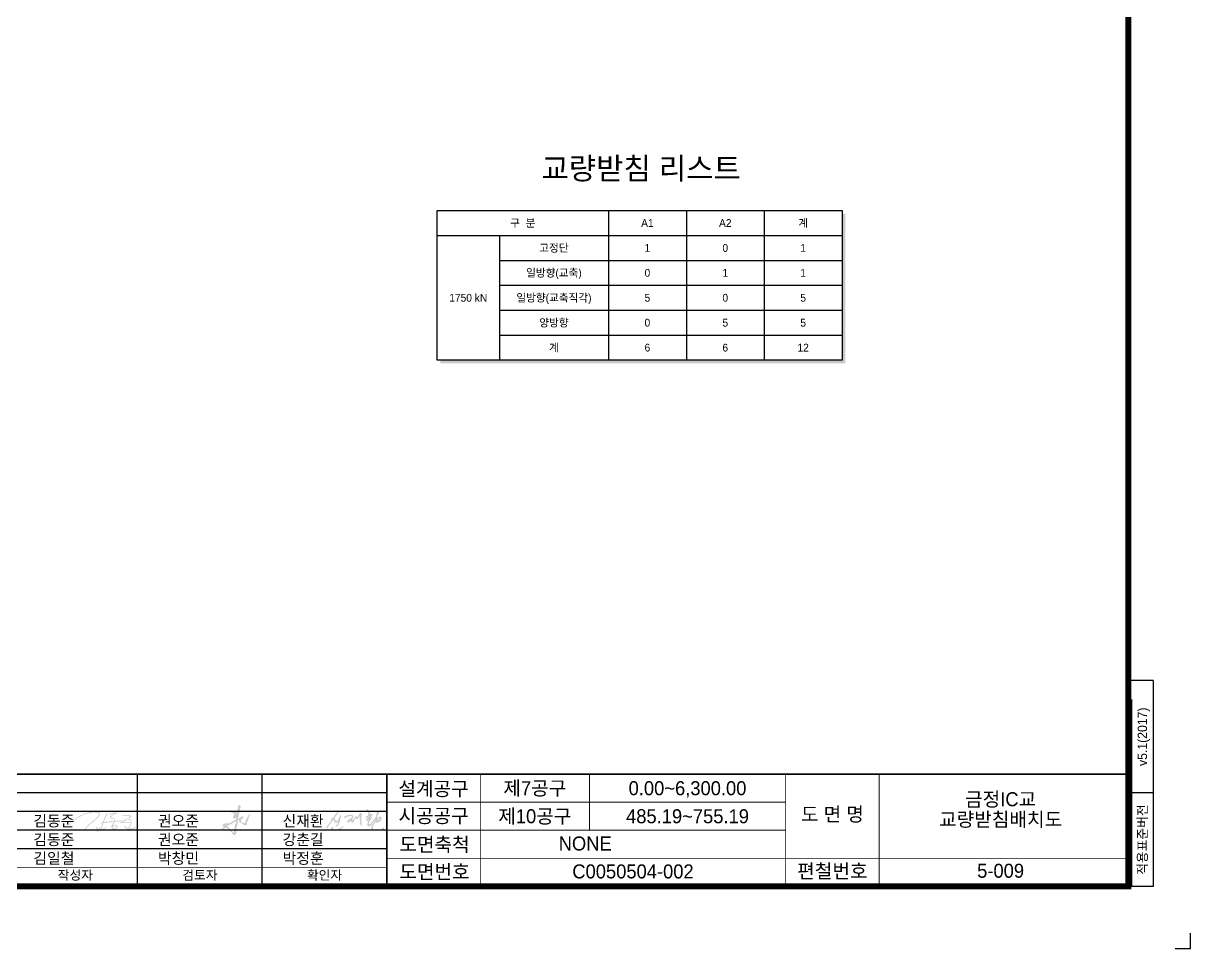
# Model space of a CAD drawing. Header units: metres. Extents: x 0 to 252300, y 0 to 178200.
# Drawn here: x 139895 to 252300, y 0 to 89100 of the extents above; entities that cross this region are included whole.
import ezdxf
from ezdxf.enums import TextEntityAlignment as Align

# ---------------------------------------------------------------- set-up
doc = ezdxf.new("R2010")
doc.units = ezdxf.units.M
doc.header["$LTSCALE"] = 150
doc.header["$MEASUREMENT"] = 0
for name, color, linetype in [('CS-TABL-LIN1', 4, 'CONTINUOUS'), ('CS-TABL-LIN2', 1, 'CONTINUOUS'), ('CS-TABL-TEX2', 3, 'CONTINUOUS'), ('CX-BORD', 3, 'CONTINUOUS'), ('CX-BORD-LIN1', 4, 'CONTINUOUS'), ('CX-BORD-LIN2', 3, 'CONTINUOUS'), ('CX-BORD-TEX2', 7, 'CONTINUOUS'), ('CX-BORD-TEX3', 6, 'CONTINUOUS'), ('CX-MISC', 2, 'CONTINUOUS'), ('CZ-TEX1', 6, 'CONTINUOUS')]:
    doc.layers.add(name, color=color, linetype=linetype)
doc.styles.add('TB_TEXT', font='')
doc.styles.add('TB_WBTXT', font='')
doc.styles.add('TB_WMTXT', font='')
doc.styles.get('TB_TEXT').set_extended_font_data('Dotum')
doc.styles.get('TB_WBTXT').set_extended_font_data('Dotum')
doc.styles.get('TB_WMTXT').set_extended_font_data('Dotum')

# ---------------------------------------------------------------- blocks, each defined once
blk = doc.blocks.new('CXBLKA1-KHC_C3')
at = {"layer": 'CX-BORD-TEX2'}
h = blk.add_hatch(color=256, dxfattribs=at)
h.paths.add_polyline_path([(531.85, 39.44), (531.73, 39.33), (531.72, 39.26), (531.82, 39.14), (531.95, 39.07), (532.05, 39.02), (532.15, 38.93), (532.31, 38.77), (532.47, 38.62), (532.56, 38.49), (532.66, 38.34), (532.85, 38.04), (533, 37.93), (533.17, 37.78), (533.32, 37.58), (533.42, 37.49), (533.54, 37.35), (533.66, 37.22), (533.71, 37.15), (533.79, 37.11), (533.89, 37.09), (533.92, 37.18), (533.94, 37.35), (533.92, 37.53), (533.95, 37.7), (533.99, 37.84), (534.06, 37.95), (534.08, 38.1), (534.06, 38.48), (534.06, 38.65), (534.13, 38.9), (534.2, 39.12), (534.28, 39.43), (534.31, 39.57), (534.44, 40.07), (534.49, 40.28), (534.54, 40.49), (534.59, 40.58), (534.6, 40.8), (534.6, 40.86), (534.55, 40.91), (534.39, 40.84), (534.21, 40.72), (534, 40.59), (533.82, 40.45), (533.65, 40.38), (533.53, 40.29), (533.41, 40.22), (533.2, 40.15), (533.05, 40.06), (532.76, 39.85), (532.68, 39.81), (532.53, 39.74), (532.36, 39.61), (532.29, 39.57), (532.04, 39.53), (531.99, 39.51)], flags=16)
h.paths.add_polyline_path([(531.35, 39.8), (531.24, 39.75), (531.07, 39.73), (530.99, 39.62), (530.99, 39.52), (531, 39.47), (531.17, 39.59), (531.27, 39.68), (531.41, 39.69), (531.47, 39.72), (531.55, 39.77), (531.6, 39.79), (531.67, 39.83), (531.72, 39.88), (531.6, 39.86), (531.52, 39.85), (531.46, 39.85), (531.41, 39.83)], flags=16)
h.paths.add_polyline_path([(531.5, 38.82), (531.36, 38.87), (531.15, 38.81), (530.99, 38.68), (530.81, 38.51), (530.57, 38.4), (530.35, 38.45), (530.22, 38.57), (530.17, 38.65), (530.17, 38.71), (530.36, 38.84), (530.46, 38.91), (530.61, 38.99), (530.72, 39.09), (530.72, 39.19), (530.6, 39.24), (530.25, 39.35), (530.17, 39.53), (530.15, 39.62), (530.17, 39.72), (530.41, 39.84), (530.88, 40.08), (531.05, 40.18), (531.33, 40.26), (531.49, 40.27), (531.69, 40.27), (531.98, 40.26), (532.24, 40.26), (532.5, 40.26), (532.58, 40.28), (532.84, 40.48), (533.03, 40.6), (533.25, 40.73), (533.72, 40.98), (534.03, 41.16), (534.25, 41.3), (534.41, 41.37), (534.52, 41.4), (534.61, 41.56), (534.65, 41.74), (534.65, 41.97), (534.63, 42.06), (534.54, 42), (534.44, 41.9), (534.34, 41.81), (534.14, 41.79), (533.87, 41.85), (533.7, 41.92), (533.66, 42.03), (533.64, 42.18), (533.67, 42.41), (533.91, 42.68), (533.94, 42.78), (533.97, 42.91), (533.96, 43.14), (533.93, 43.43), (533.86, 43.48), (533.61, 43.49), (533.21, 43.54), (533.09, 43.74), (533.1, 43.89), (533.31, 43.99), (533.55, 44.02), (533.96, 44.02), (534.27, 43.96), (534.41, 43.89), (534.48, 43.8), (534.53, 43.58), (534.52, 43.3), (534.5, 43.16), (534.56, 43.13), (534.62, 43.15), (534.7, 43.26), (534.69, 43.39), (534.69, 43.56), (534.76, 43.74), (534.83, 43.85), (534.9, 44.22), (535.07, 44.59), (535.19, 45.15), (535.22, 45.37), (535.26, 45.52), (535.27, 45.65), (535.29, 45.82), (535.32, 45.96), (535.4, 46.06), (535.56, 46.09), (535.72, 46.06), (535.94, 45.92), (536.06, 45.79), (536.1, 45.62), (536.11, 45.42), (535.96, 45.23), (535.94, 45.16), (535.92, 44.9), (535.91, 44.68), (535.9, 44.49), (535.89, 44.28), (535.8, 44.11), (535.73, 43.93), (535.65, 43.8), (535.63, 43.52), (535.48, 43.32), (535.42, 43.12), (535.39, 42.7), (535.43, 42.53), (535.4, 42.25), (535.39, 42.17), (535.26, 42.08), (535.22, 41.96), (535.25, 41.78), (535.34, 41.73), (535.48, 41.72), (535.58, 41.84), (535.71, 41.95), (535.85, 41.97), (535.93, 42.02), (536.08, 42.15), (536.49, 42.45), (536.73, 42.42), (536.96, 42.31), (536.97, 42.18), (536.99, 42.05), (536.79, 41.86), (536.59, 41.76), (536.29, 41.48), (536.18, 41.43), (536.13, 41.34), (536.14, 41.17), (536.15, 41.08), (536.18, 40.88), (536.34, 40.65), (536.61, 40.51), (536.87, 40.31), (537.06, 40.26), (537.21, 40.24), (537.47, 40.4), (537.58, 40.57), (537.62, 40.73), (537.61, 40.86), (537.68, 41.08), (537.8, 41.28), (537.9, 41.54), (538.19, 42.07), (538.33, 42.32), (538.48, 42.56), (538.65, 42.98), (538.75, 43.1), (538.87, 43.12), (538.94, 43.11), (539.03, 43.05), (539.04, 42.93), (539.03, 42.81), (538.98, 42.72), (538.88, 42.64), (538.79, 42.51), (538.72, 42.33), (538.66, 42.18), (538.59, 41.99), (538.59, 41.83), (538.58, 41.68), (538.5, 41.49), (538.46, 41.41), (538.37, 41.2), (538.35, 41.01), (538.33, 40.9), (538.2, 40.79), (538.13, 40.49), (538.11, 40.41), (538, 40.33), (537.98, 40.12), (538.03, 39.79), (537.98, 39.7), (537.86, 39.61), (537.64, 39.62), (537.15, 39.74), (536.94, 39.86), (536.75, 39.99), (536.33, 40.26), (536.17, 40.33), (536.02, 40.44), (535.81, 40.58), (535.67, 40.66), (535.59, 40.79), (535.47, 41.05), (535.51, 41.2), (535.51, 41.29), (535.48, 41.34), (535.37, 41.39), (535.21, 41.35), (535.14, 41.22), (535.14, 41.04), (535.1, 40.87), (535.08, 40.67), (535.09, 40.45), (535.07, 40.22), (535.04, 40.12), (535.02, 40.07), (534.97, 39.56), (534.89, 39.23), (534.83, 39.04), (534.73, 38.96), (534.67, 38.67), (534.66, 38.3), (534.66, 38), (534.66, 37.78), (534.68, 37.44), (534.64, 37.18), (534.56, 36.92), (534.48, 36.77), (534.28, 36.54), (534.04, 36.42), (533.87, 36.45), (533.79, 36.51), (533.64, 36.68), (533.53, 36.8), (533.44, 36.9), (533.22, 37.22), (533.08, 37.35), (532.83, 37.64), (532.3, 38.17), (532.19, 38.25), (532.02, 38.46), (531.96, 38.53), (531.84, 38.61), (531.76, 38.66), (531.72, 38.69)])
h = blk.add_hatch(color=256, dxfattribs=at)
h.paths.add_polyline_path([(498.84, 39.05), (498.81, 39.18), (498.78, 39.35), (498.8, 39.45), (498.99, 39.51), (499.1, 39.44), (499.12, 39.32), (499.14, 39.19), (499.17, 39.09), (499.26, 38.98), (499.37, 38.89), (499.59, 38.71), (499.72, 38.62), (499.8, 38.58), (499.95, 38.55), (500.33, 38.55), (500.74, 38.59), (500.89, 38.62), (500.96, 38.63), (501.06, 38.64), (501.75, 38.79), (501.88, 38.84), (502.06, 38.87), (502.18, 38.91), (502.31, 38.98), (502.68, 39.21), (502.96, 39.3), (503.06, 39.39), (503.17, 39.47), (503.23, 39.55), (503.3, 39.46), (503.28, 39.35), (503.24, 39.27), (503.16, 39.2), (502.98, 39.09), (502.87, 39.02), (502.78, 38.94), (502.67, 38.88), (502.59, 38.84), (502.16, 38.62), (501.99, 38.59), (501.86, 38.52), (501.77, 38.51), (501.52, 38.44), (501.13, 38.36), (500.87, 38.36), (500.44, 38.31), (500.29, 38.3), (500.15, 38.29), (500.07, 38.28), (500, 38.28), (499.84, 38.3), (499.74, 38.33), (499.61, 38.37), (499.55, 38.4), (499.28, 38.56), (499.19, 38.64), (499.1, 38.71), (499.02, 38.77), (498.99, 38.82), (498.97, 38.86), (498.95, 38.9), (498.92, 38.93), (498.9, 38.95), (498.89, 38.97)])
h.paths.add_polyline_path([(499.85, 41.2), (499.86, 41.15), (499.96, 41.13), (500.04, 41.16), (500.07, 41.19), (500.16, 41.21), (500.29, 41.27), (500.45, 41.25), (500.63, 41.14), (500.81, 41.09), (500.94, 41.04), (500.99, 41.1), (500.98, 41.32), (500.88, 41.38), (500.67, 41.48), (500.57, 41.52), (500.47, 41.53), (500.38, 41.51), (500.33, 41.46), (500.28, 41.41), (500.22, 41.37), (500.11, 41.34), (499.99, 41.32), (499.96, 41.33), (499.9, 41.31)], flags=17)
h.paths.add_polyline_path([(495.02, 39.11), (494.95, 38.92), (494.98, 38.72), (495.02, 38.63), (495.08, 38.57), (495.2, 38.51), (495.31, 38.5), (495.52, 38.56), (495.67, 38.65), (495.98, 38.8), (496.14, 38.91), (496.25, 38.99), (496.3, 39.07), (496.22, 39.22), (496.19, 39.29), (496.09, 39.38), (495.98, 39.45), (495.82, 39.51), (495.69, 39.54), (495.53, 39.55), (495.39, 39.53), (495.17, 39.49), (495.11, 39.46), (495.06, 39.41), (495.12, 39.38), (495.31, 39.41), (495.42, 39.41), (495.49, 39.33), (495.42, 39.23), (495.23, 39.2), (495.16, 39.18), (495.09, 39.18), (495.05, 39.16)], flags=16)
h.paths.add_polyline_path([(491.24, 40.1), (491.17, 40.15), (491.14, 40.23), (491.16, 40.29), (491.21, 40.37), (491.25, 40.43), (491.32, 40.45), (491.44, 40.49), (491.47, 40.51), (491.68, 40.55), (491.77, 40.56), (491.8, 40.56), (491.83, 40.59), (491.87, 40.64), (491.91, 40.74), (491.94, 40.86), (492.01, 41.06), (492.02, 41.14), (492.14, 41.48), (492.24, 41.71), (492.27, 41.8), (492.3, 41.91), (492.36, 42.01), (492.45, 42.27), (492.59, 42.55), (492.64, 42.64), (492.71, 42.74), (492.76, 42.81), (492.91, 43.03), (492.97, 43.16), (493, 43.27), (493.03, 43.33), (493.08, 43.42), (493.13, 43.47), (493.18, 43.47), (493.27, 43.4), (493.31, 43.29), (493.32, 43.22), (493.3, 43.14), (493.24, 43.08), (493.18, 43), (493.17, 42.93), (493.09, 42.8), (493, 42.68), (492.98, 42.65), (492.86, 42.42), (492.78, 42.29), (492.74, 42.2), (492.67, 42.09), (492.62, 42.02), (492.62, 41.84), (492.56, 41.77), (492.52, 41.66), (492.51, 41.59), (492.48, 41.54), (492.43, 41.45), (492.42, 41.31), (492.29, 41.12), (492.27, 41.06), (492.26, 40.98), (492.23, 40.86), (492.22, 40.78), (492.2, 40.72), (492.18, 40.67), (492.19, 40.64), (492.26, 40.65), (492.43, 40.67), (492.64, 40.66), (492.73, 40.69), (492.81, 40.71), (492.93, 40.73), (492.99, 40.73), (493.16, 40.76), (493.26, 40.76), (493.36, 40.77), (493.86, 40.79), (494.06, 40.81), (494.29, 40.83), (494.5, 40.88), (494.59, 40.88), (495.02, 40.91), (495.23, 40.92), (495.34, 40.92), (495.39, 40.94), (495.42, 40.97), (495.45, 41.06), (495.48, 41.12), (495.49, 41.15), (495.53, 41.34), (495.52, 41.42), (495.49, 41.47), (495.45, 41.53), (495.39, 41.59), (495.31, 41.65), (495.22, 41.71), (495.13, 41.73), (495.06, 41.75), (494.98, 41.76), (494.81, 41.78), (494.72, 41.77), (494.58, 41.8), (494.37, 41.88), (494.27, 41.95), (494.2, 42.04), (494.14, 42.14), (494.11, 42.25), (494.14, 42.34), (494.2, 42.47), (494.25, 42.52), (494.3, 42.55), (494.48, 42.68), (494.6, 42.76), (494.68, 42.84), (494.96, 43.04), (495.03, 43.07), (495.2, 43.17), (495.26, 43.21), (495.33, 43.26), (495.41, 43.27), (495.47, 43.32), (495.53, 43.36), (495.54, 43.37), (495.5, 43.38), (495.37, 43.36), (495.26, 43.33), (495.15, 43.32), (495.03, 43.31), (494.93, 43.29), (494.85, 43.25), (494.78, 43.23), (494.67, 43.2), (494.61, 43.18), (494.38, 43.12), (494.29, 43.07), (494.23, 43.05), (494.15, 42.96), (494.14, 42.89), (494.14, 42.84), (494.12, 42.82), (494.06, 42.83), (493.99, 42.86), (493.9, 42.95), (493.87, 43.05), (493.88, 43.14), (493.91, 43.21), (493.96, 43.26), (494.04, 43.31), (494.15, 43.32), (494.23, 43.34), (494.36, 43.36), (494.5, 43.4), (494.58, 43.43), (494.65, 43.45), (494.96, 43.52), (495.11, 43.55), (495.27, 43.59), (495.38, 43.61), (495.47, 43.62), (495.83, 43.65), (495.94, 43.67), (496.07, 43.7), (496.18, 43.74), (496.29, 43.75), (496.36, 43.76), (496.47, 43.67), (496.48, 43.57), (496.43, 43.5), (496.37, 43.5), (496.32, 43.48), (496.33, 43.44), (496.32, 43.41), (496.21, 43.37), (496.13, 43.38), (496.01, 43.35), (495.95, 43.33), (495.88, 43.29), (495.74, 43.25), (495.66, 43.2), (495.53, 43.1), (495.45, 43.05), (495.37, 43), (495.3, 42.95), (495.14, 42.86), (495.08, 42.81), (494.99, 42.73), (494.88, 42.68), (494.8, 42.62), (494.7, 42.5), (494.57, 42.39), (494.53, 42.36), (494.48, 42.3), (494.49, 42.18), (494.63, 42.08), (494.71, 42.07), (494.81, 42.06), (494.95, 42.03), (495.19, 41.98), (495.27, 41.98), (495.37, 41.96), (495.5, 41.85), (495.58, 41.76), (495.61, 41.7), (495.65, 41.63), (495.71, 41.57), (495.72, 41.48), (495.73, 41.39), (495.72, 41.24), (495.72, 41.15), (495.71, 41.07), (495.71, 41.02), (495.73, 41), (495.83, 40.99), (496.01, 41.02), (496.29, 41.02), (496.36, 41.03), (496.45, 41.04), (496.55, 41.06), (496.89, 41.07), (497.02, 41.07), (497.25, 41.1), (497.34, 41.1), (497.45, 41.09), (497.99, 41.12), (498.15, 41.15), (498.29, 41.2), (498.38, 41.21), (498.48, 41.21), (498.59, 41.21), (498.67, 41.22), (498.82, 41.29), (498.97, 41.39), (499.26, 41.53), (499.31, 41.55), (499.39, 41.57), (499.62, 41.7), (499.69, 41.77), (499.89, 41.87), (499.98, 41.91), (500.1, 42.01), (500.17, 42.04), (500.26, 42.09), (500.29, 42.11), (500.35, 42.18), (500.41, 42.25), (500.46, 42.29), (500.56, 42.38), (500.55, 42.44), (500.51, 42.48), (500.47, 42.5), (500.39, 42.51), (500.26, 42.52), (500.06, 42.57), (499.92, 42.6), (499.74, 42.63), (499.57, 42.67), (499.36, 42.69), (499.2, 42.71), (499.06, 42.69), (499, 42.67), (498.9, 42.67), (498.76, 42.66), (498.64, 42.64), (498.55, 42.62), (498.49, 42.6), (498.4, 42.6), (498.34, 42.63), (498.32, 42.72), (498.34, 42.77), (498.27, 42.86), (498.36, 42.97), (498.42, 42.97), (498.48, 42.96), (498.55, 42.92), (498.6, 42.91), (498.77, 42.92), (498.97, 42.93), (499.09, 42.95), (499.22, 42.96), (499.55, 42.97), (499.75, 42.93), (499.89, 42.92), (500.01, 42.88), (500.2, 42.83), (500.42, 42.8), (500.55, 42.77), (500.7, 42.74), (500.84, 42.66), (500.92, 42.58), (500.93, 42.49), (500.92, 42.4), (500.86, 42.31), (500.77, 42.19), (500.72, 42.12), (500.66, 42.08), (500.56, 42), (500.38, 41.87), (500.31, 41.81), (500.21, 41.76), (500.12, 41.73), (499.98, 41.66), (499.89, 41.6), (499.6, 41.44), (499.49, 41.38), (499.45, 41.31), (499.42, 41.26), (499.36, 41.18), (499.31, 41.12), (499.26, 41.1), (499.2, 41.07), (499.04, 41.05), (498.95, 41.03), (498.82, 40.98), (498.76, 40.95), (498.66, 40.89), (498.64, 40.9), (498.48, 40.83), (498.42, 40.78), (498.35, 40.76), (498.3, 40.71), (498.29, 40.66), (498.42, 40.64), (498.69, 40.68), (498.82, 40.69), (498.93, 40.7), (499.04, 40.7), (499.15, 40.7), (499.52, 40.68), (499.73, 40.71), (499.76, 40.71), (499.87, 40.69), (500.25, 40.69), (500.48, 40.67), (500.59, 40.67), (500.76, 40.67), (500.88, 40.68), (500.97, 40.69), (501.06, 40.64), (501.16, 40.55), (501.2, 40.49), (501.19, 40.4), (501.15, 40.31), (501.12, 40.26), (501.12, 40.21), (501.07, 40.14), (500.86, 39.78), (500.77, 39.67), (500.69, 39.56), (500.6, 39.46), (500.51, 39.33), (500.47, 39.26), (500.47, 39.18), (500.44, 39.07), (500.4, 38.99), (500.34, 38.89), (500.31, 38.78), (500.22, 38.7), (500.13, 38.65), (500.04, 38.61), (499.99, 38.61), (499.93, 38.6), (499.88, 38.64), (499.88, 38.69), (499.97, 38.77), (500.03, 38.81), (500.07, 38.87), (500.09, 38.92), (500.11, 38.98), (500.24, 39.27), (500.36, 39.42), (500.41, 39.51), (500.44, 39.6), (500.51, 39.71), (500.62, 39.87), (500.76, 40.11), (500.83, 40.23), (500.83, 40.29), (500.82, 40.35), (500.78, 40.39), (500.69, 40.41), (500.58, 40.4), (500.43, 40.39), (500.27, 40.4), (499.74, 40.45), (499.61, 40.45), (499.49, 40.44), (499.34, 40.43), (499.26, 40.41), (499.19, 40.41), (499.07, 40.4), (499, 40.4), (498.93, 40.39), (498.83, 40.39), (498.46, 40.37), (498.34, 40.36), (498.26, 40.35), (497.95, 40.32), (497.72, 40.3), (497.6, 40.29), (497.53, 40.25), (497.47, 40.24), (497.37, 40.3), (497.3, 40.37), (497.31, 40.43), (497.34, 40.5), (497.38, 40.54), (497.49, 40.55), (497.53, 40.57), (497.67, 40.59), (497.82, 40.59), (497.93, 40.6), (498.01, 40.62), (498.05, 40.65), (498.14, 40.78), (498.18, 40.86), (498.23, 40.89), (498.35, 40.94), (498.39, 40.97), (498.4, 41.01), (498.26, 40.98), (498.2, 40.96), (498.09, 40.94), (497.99, 40.93), (497.9, 40.91), (497.62, 40.88), (497.49, 40.86), (497.39, 40.83), (496.94, 40.81), (496.8, 40.82), (496.65, 40.8), (496.51, 40.78), (496.41, 40.77), (496.08, 40.74), (495.86, 40.72), (495.76, 40.73), (495.71, 40.73), (495.62, 40.69), (495.53, 40.53), (495.45, 40.29), (495.44, 40.25), (495.37, 40.14), (495.3, 40.07), (495.2, 39.92), (495.21, 39.86), (495.21, 39.81), (495.16, 39.73), (495.14, 39.68), (495.2, 39.67), (495.34, 39.72), (495.49, 39.75), (495.61, 39.75), (495.78, 39.75), (495.9, 39.74), (496.02, 39.74), (496.12, 39.68), (496.31, 39.58), (496.39, 39.51), (496.51, 39.41), (496.55, 39.34), (496.6, 39.24), (496.6, 39.14), (496.54, 39.02), (496.49, 38.95), (496.41, 38.83), (496.36, 38.76), (496.3, 38.73), (496.16, 38.62), (495.94, 38.46), (495.81, 38.4), (495.69, 38.35), (495.51, 38.26), (495.38, 38.22), (495.23, 38.19), (495.1, 38.2), (495.03, 38.25), (494.9, 38.35), (494.8, 38.42), (494.77, 38.49), (494.75, 38.54), (494.73, 38.63), (494.71, 38.69), (494.71, 38.79), (494.68, 39.04), (494.68, 39.14), (494.63, 39.18), (494.57, 39.19), (494.55, 39.28), (494.55, 39.35), (494.67, 39.52), (494.76, 39.57), (494.84, 39.65), (494.89, 39.75), (494.89, 39.8), (495, 40.04), (495.04, 40.14), (495.15, 40.28), (495.21, 40.38), (495.26, 40.46), (495.3, 40.49), (495.33, 40.56), (495.3, 40.61), (495.29, 40.67), (495.25, 40.68), (495.14, 40.65), (495.01, 40.63), (494.89, 40.61), (494.64, 40.6), (494.51, 40.59), (493.91, 40.54), (493.81, 40.54), (493.22, 40.44), (493, 40.41), (492.83, 40.4), (492.67, 40.38), (492.38, 40.36), (492.23, 40.37), (492.04, 40.36), (492.03, 40.22), (492.02, 40.15), (492, 40.09), (491.98, 39.96), (491.94, 39.87), (491.86, 39.68), (491.83, 39.55), (491.81, 39.47), (491.76, 39.39), (491.65, 39.26), (491.6, 39.16), (491.52, 39.07), (491.48, 39.02), (491.46, 38.97), (491.54, 38.8), (491.53, 38.71), (491.49, 38.59), (491.48, 38.49), (491.47, 38.39), (491.47, 38.32), (491.47, 38.25), (491.49, 38.16), (491.54, 38.16), (491.63, 38.21), (491.75, 38.27), (491.95, 38.4), (492.05, 38.49), (492.13, 38.55), (492.36, 38.74), (492.42, 38.81), (492.52, 38.94), (492.74, 39.05), (492.8, 39.02), (492.84, 38.97), (492.81, 38.9), (492.73, 38.83), (492.67, 38.76), (492.58, 38.66), (492.49, 38.59), (492.39, 38.5), (492.32, 38.43), (492.25, 38.37), (492.19, 38.29), (491.75, 37.95), (491.58, 37.86), (491.53, 37.81), (491.43, 37.78), (491.32, 37.77), (491.27, 37.78), (491.2, 37.84), (491.16, 37.9), (491.17, 37.97), (491.21, 38.12), (491.19, 38.22), (491.19, 38.3), (491.2, 38.4), (491.2, 38.49), (491.23, 38.63), (491.21, 38.68), (491.18, 38.71), (491.14, 38.66), (491.11, 38.59), (491.04, 38.53), (490.99, 38.51), (490.82, 38.38), (490.75, 38.29), (490.68, 38.21), (490.46, 37.83), (490.35, 37.72), (490.2, 37.62), (490.06, 37.58), (489.98, 37.61), (489.91, 37.69), (489.87, 37.82), (489.84, 37.94), (489.79, 38.12), (489.73, 38.57), (489.73, 38.72), (489.75, 38.83), (489.83, 38.96), (489.91, 39.02), (489.98, 39.03), (490.04, 39.01), (490.08, 39.04), (490.16, 39.06), (490.26, 38.96), (490.27, 38.89), (490.19, 38.8), (490.13, 38.73), (490.08, 38.64), (490.06, 38.53), (490.06, 38.44), (490.09, 38.2), (490.08, 38.09), (490.12, 37.97), (490.19, 37.95), (490.26, 38.02), (490.3, 38.13), (490.38, 38.24), (490.66, 38.6), (490.79, 38.7), (490.88, 38.77), (491.05, 38.9), (491.16, 38.95), (491.3, 39.02), (491.33, 39.04), (491.39, 39.12), (491.46, 39.23), (491.46, 39.28), (491.44, 39.35), (491.55, 39.53), (491.56, 39.62), (491.61, 39.75), (491.65, 39.83), (491.68, 39.9), (491.72, 39.99), (491.81, 40.2), (491.84, 40.28), (491.8, 40.32), (491.74, 40.3), (491.63, 40.27), (491.55, 40.25), (491.47, 40.23), (491.35, 40.12), (491.33, 40.1), (491.3, 40.08)])
h.paths.add_polyline_path([(481.43, 39.68), (481.29, 39.74), (481.16, 39.83), (481.13, 39.86), (481.09, 39.89), (481.02, 40.04), (481.04, 40.11), (481.12, 40.25), (481.33, 40.55), (481.4, 40.61), (481.52, 40.73), (481.71, 40.85), (481.81, 40.95), (481.93, 41.03), (482.02, 41.07), (482.14, 41.14), (482.24, 41.23), (482.55, 41.43), (482.73, 41.57), (482.83, 41.64), (482.99, 41.73), (483.1, 41.8), (483.16, 41.82), (483.23, 41.87), (483.55, 42.06), (483.68, 42.14), (483.84, 42.25), (483.99, 42.33), (484.15, 42.46), (484.28, 42.53), (484.41, 42.58), (484.89, 42.8), (485.01, 42.86), (485.11, 42.89), (485.23, 42.92), (485.38, 43.04), (485.58, 43.08), (485.96, 43.24), (486.25, 43.39), (486.37, 43.4), (486.78, 43.55), (487.17, 43.65), (487.29, 43.69), (487.71, 43.81), (487.9, 43.84), (488.02, 43.85), (488.56, 43.94), (488.91, 43.96), (489.07, 43.97), (489.54, 43.99), (489.66, 43.98), (489.87, 43.97), (490.03, 43.95), (490.37, 43.94), (490.48, 43.9), (490.57, 43.86), (490.66, 43.85), (490.79, 43.74), (490.86, 43.66), (490.91, 43.56), (490.95, 43.46), (490.98, 43.24), (490.94, 43.1), (490.8, 42.83), (490.75, 42.79), (490.47, 42.36), (490.38, 42.27), (490.3, 42.18), (490.23, 42.1), (490.16, 42.07), (490.11, 42.02), (490.07, 41.95), (490, 41.86), (489.93, 41.77), (489.87, 41.71), (489.76, 41.66), (489.52, 41.46), (489.42, 41.32), (489.35, 41.24), (489.24, 41.18), (489.1, 41.03), (489.03, 40.97), (488.68, 40.65), (488.3, 40.38), (488.13, 40.26), (488.07, 40.17), (487.98, 40.09), (487.84, 39.95), (487.78, 39.89), (487.73, 39.84), (487.47, 39.62), (487.23, 39.39), (487.02, 39.17), (486.94, 39.09), (486.88, 39.04), (486.83, 38.97), (486.78, 38.92), (486.67, 38.88), (486.49, 38.63), (486.36, 38.46), (486.29, 38.36), (486.3, 38.3), (486.31, 38.24), (486.31, 38.21), (486.27, 38.15), (486.17, 38.12), (486.1, 38.14), (485.98, 38.28), (486.02, 38.41), (486.07, 38.52), (486.24, 38.78), (486.31, 38.88), (486.36, 38.95), (486.44, 39), (486.5, 39.07), (486.55, 39.14), (486.71, 39.27), (486.85, 39.42), (486.98, 39.59), (487.12, 39.68), (487.3, 39.87), (487.41, 39.95), (487.52, 40.04), (487.62, 40.13), (487.76, 40.28), (488.35, 40.73), (488.56, 40.99), (488.74, 41.11), (488.81, 41.21), (488.91, 41.28), (489.09, 41.37), (489.19, 41.48), (489.28, 41.58), (489.43, 41.71), (489.82, 42.1), (490.1, 42.37), (490.25, 42.57), (490.38, 42.74), (490.47, 42.86), (490.54, 42.97), (490.6, 43.07), (490.64, 43.16), (490.65, 43.22), (490.66, 43.32), (490.67, 43.4), (490.63, 43.45), (490.55, 43.52), (490.3, 43.68), (490.14, 43.69), (490.03, 43.7), (489.92, 43.7), (489.75, 43.69), (489.6, 43.69), (489.49, 43.69), (489.36, 43.72), (489.24, 43.72), (489.17, 43.72), (488.58, 43.7), (488.45, 43.68), (488.08, 43.57), (487.83, 43.57), (487.56, 43.51), (487.46, 43.49), (487.05, 43.4), (486.85, 43.31), (486.68, 43.27), (486.43, 43.2), (486.36, 43.17), (486.15, 43.08), (486.04, 43.06), (485.93, 43.01), (485.65, 42.91), (485.5, 42.88), (485.33, 42.82), (485.21, 42.75), (485.01, 42.63), (484.93, 42.56), (484.78, 42.48), (484.68, 42.44), (484.4, 42.34), (484.29, 42.28), (484.13, 42.19), (484, 42.1), (483.89, 42.04), (483.79, 42), (483.69, 41.96), (483.4, 41.75), (483.28, 41.68), (483.19, 41.61), (483.11, 41.56), (482.95, 41.43), (482.87, 41.36), (482.81, 41.32), (482.74, 41.27), (482.6, 41.21), (482.51, 41.13), (482.43, 41.04), (482.33, 41), (482.21, 40.95), (482.09, 40.87), (482.01, 40.81), (481.9, 40.69), (481.8, 40.57), (481.7, 40.54), (481.64, 40.49), (481.53, 40.4), (481.43, 40.31), (481.32, 40.22), (481.26, 40.15), (481.23, 40.08), (481.23, 40.04), (481.24, 39.96), (481.29, 39.91), (481.36, 39.87), (481.41, 39.9), (481.52, 39.92), (481.57, 39.87), (481.61, 39.8), (481.58, 39.74), (481.53, 39.72), (481.49, 39.7)])
h = blk.add_hatch(color=256, dxfattribs=at)
h.paths.add_polyline_path([(581.59, 38.83), (581.53, 38.65), (581.49, 38.49), (581.43, 38.37), (581.56, 38.23), (581.78, 38.19), (582.04, 38.22), (582.16, 38.42), (582.13, 38.63), (581.99, 38.79), (581.76, 38.89), (581.63, 38.91)])
h.paths.add_polyline_path([(580.16, 41.44), (580.06, 41.33), (579.96, 41.24), (579.89, 41.2), (579.86, 41.08), (579.92, 41), (580.03, 41.01), (580.16, 41.1), (580.21, 41.11), (580.3, 41.14), (580.39, 41.25), (580.48, 41.34), (580.58, 41.44), (580.69, 41.57), (580.76, 41.64), (580.79, 41.74), (580.76, 41.82), (580.66, 41.84), (580.57, 41.79), (580.48, 41.72), (580.39, 41.67), (580.28, 41.62), (580.24, 41.56), (580.2, 41.52)], flags=16)
h.paths.add_polyline_path([(576.92, 44.53), (576.87, 44.61), (576.74, 44.72), (576.66, 44.73), (576.56, 44.71), (576.4, 44.68), (576.38, 44.61), (576.36, 44.51), (576.37, 44.33), (576.38, 44.19), (576.53, 44.1), (576.65, 44.05), (576.72, 44), (576.8, 43.95), (576.88, 43.88), (576.94, 43.72), (576.99, 43.62), (577.04, 43.45), (577.1, 43.17), (577.08, 43.08), (577.08, 43), (577.03, 42.93), (576.97, 42.86), (576.86, 42.7), (576.77, 42.61), (576.68, 42.57), (576.57, 42.53), (576.48, 42.48), (576.42, 42.42), (576.27, 42.37), (576.23, 42.35), (576.19, 42.22), (576.19, 42.13), (576.2, 41.9), (576.31, 41.83), (576.36, 41.83), (576.53, 41.85), (576.62, 41.9), (576.68, 41.95), (576.76, 42.03), (576.84, 42.1), (576.93, 42.17), (576.99, 42.25), (577.03, 42.32), (577.18, 42.4), (577.24, 42.4), (577.24, 42.32), (577.14, 42.23), (577.08, 42.17), (576.97, 42.11), (576.94, 42.01), (576.88, 41.93), (576.81, 41.89), (576.77, 41.84), (576.68, 41.74), (576.41, 41.5), (576.38, 41.42), (576.38, 41.3), (576.42, 41.13), (576.47, 41.07), (576.57, 41.01), (576.69, 40.97), (576.83, 40.98), (576.95, 41.04), (577.02, 41.11), (577.08, 41.18), (577.12, 41.23), (577.19, 41.24), (577.19, 41.14), (577.16, 41.06), (577.07, 40.97), (577.01, 40.85), (576.95, 40.78), (576.9, 40.69), (576.88, 40.58), (576.86, 40.51), (576.83, 40.42), (576.81, 40.33), (576.8, 40.25), (576.78, 40.18), (576.76, 40.03), (576.72, 39.9), (576.7, 39.82), (576.74, 39.57), (576.79, 39.48), (576.87, 39.37), (576.99, 39.31), (577.05, 39.27), (577.17, 39.28), (577.37, 39.31), (577.48, 39.34), (577.61, 39.4), (577.74, 39.51), (577.92, 39.66), (578.05, 39.79), (578.14, 39.9), (578.21, 39.98), (578.3, 40.09), (578.42, 40.25), (578.49, 40.35), (578.58, 40.46), (578.67, 40.57), (578.74, 40.69), (578.81, 40.76), (578.97, 40.98), (579.03, 41.05), (579.08, 41.09), (579.14, 41.19), (579.17, 41.26), (579.19, 41.32), (579.23, 41.31), (579.32, 41.22), (579.32, 41.16), (579.31, 41.1), (579.24, 41.05), (579.11, 40.94), (579.05, 40.8), (578.82, 40.49), (578.76, 40.38), (578.64, 40.2), (578.59, 40.13), (578.44, 39.96), (578.3, 39.77), (578.25, 39.66), (578.21, 39.5), (578.18, 39.41), (578.08, 39.23), (578.05, 39.08), (578, 38.97), (577.99, 38.82), (577.99, 38.57), (578.03, 38.43), (578.06, 38.34), (578.17, 38.17), (578.25, 38.05), (578.37, 37.96), (578.46, 37.94), (578.61, 37.94), (578.8, 37.94), (578.86, 38), (578.85, 38.11), (578.79, 38.19), (578.64, 38.29), (578.56, 38.39), (578.51, 38.55), (578.51, 38.83), (578.51, 38.98), (578.55, 39.17), (578.6, 39.31), (578.73, 39.63), (578.83, 39.79), (578.98, 40.02), (579.18, 40.35), (579.29, 40.5), (579.38, 40.57), (579.43, 40.62), (579.48, 40.63), (579.55, 40.61), (579.59, 40.55), (579.64, 40.51), (579.92, 40.46), (580.07, 40.51), (580.4, 40.6), (580.58, 40.72), (580.83, 40.91), (580.95, 41.02), (581.07, 41.23), (581.14, 41.37), (581.26, 41.54), (581.33, 41.7), (581.32, 41.96), (581.29, 42.09), (581.23, 42.23), (581.13, 42.32), (581.03, 42.36), (580.79, 42.36), (580.64, 42.35), (580.48, 42.27), (580.33, 42.11), (580.06, 41.89), (579.96, 41.8), (579.89, 41.76), (579.84, 41.77), (579.82, 41.91), (579.84, 42.04), (579.87, 42.15), (579.91, 42.41), (580.01, 42.68), (580.15, 43.05), (580.21, 43.14), (580.29, 43.27), (580.38, 43.39), (580.45, 43.48), (580.44, 43.66), (580.42, 43.78), (580.34, 43.86), (580.09, 43.92), (579.97, 43.89), (579.87, 43.83), (579.79, 43.67), (579.77, 43.57), (579.75, 43.42), (579.74, 43.29), (579.64, 43.01), (579.58, 42.85), (579.52, 42.68), (579.47, 42.54), (579.41, 42.32), (579.37, 42.24), (579.25, 41.95), (578.95, 41.53), (578.85, 41.42), (578.76, 41.3), (578.45, 40.91), (578.28, 40.72), (578.18, 40.6), (578.09, 40.51), (577.97, 40.35), (577.87, 40.23), (577.77, 40.13), (577.65, 40.02), (577.52, 39.95), (577.34, 39.89), (577.25, 39.89), (577.16, 40), (577.16, 40.08), (577.23, 40.18), (577.27, 40.3), (577.32, 40.5), (577.45, 40.76), (577.53, 40.92), (577.62, 41.05), (577.69, 41.18), (577.75, 41.31), (577.84, 41.47), (577.95, 41.64), (578, 41.75), (578.06, 41.86), (578.13, 41.95), (578.19, 42.16), (578.15, 42.28), (578.07, 42.33), (577.91, 42.34), (577.79, 42.39), (577.79, 42.43), (577.97, 42.53), (578.08, 42.64), (578.12, 42.72), (578.17, 42.8), (578.28, 42.86), (578.35, 42.95), (578.37, 43.14), (578.26, 43.28), (578.12, 43.3), (577.95, 43.31), (577.8, 43.24), (577.61, 43.2), (577.52, 43.29), (577.52, 43.46), (577.51, 43.73), (577.31, 44.15), (577.23, 44.25), (577.16, 44.36), (577.06, 44.44), (576.97, 44.51)])
h.paths.add_polyline_path([(571.09, 41.27), (570.9, 41.14), (570.83, 41.1), (570.78, 41.06), (570.8, 41.02), (570.83, 41.01), (570.92, 41.06), (571, 41.07), (571.06, 41.11), (571.11, 41.15), (571.11, 41.18), (571.11, 41.22), (571.11, 41.24)], flags=16)
h.paths.add_polyline_path([(569.36, 42.32), (569.32, 42.19), (569.32, 42.08), (569.33, 41.95), (569.39, 41.9), (569.54, 41.83), (569.66, 41.85), (569.72, 41.95), (569.81, 42.07), (569.89, 42.18), (570, 42.25), (570.2, 42.33), (570.46, 42.4), (570.6, 42.46), (570.95, 42.51), (571.19, 42.53), (571.29, 42.54), (571.55, 42.56), (571.66, 42.5), (571.74, 42.45), (571.76, 42.38), (571.76, 42.3), (571.68, 42.11), (571.65, 42.02), (571.64, 41.91), (571.6, 41.81), (571.55, 41.76), (571.41, 41.83), (571.22, 41.81), (571.1, 41.77), (570.97, 41.66), (570.84, 41.55), (570.73, 41.47), (570.65, 41.4), (570.5, 41.2), (570.45, 41.12), (570.38, 41), (570.32, 40.87), (570.32, 40.66), (570.35, 40.62), (570.49, 40.45), (570.66, 40.44), (570.81, 40.52), (571, 40.62), (571.13, 40.75), (571.25, 40.88), (571.31, 40.97), (571.37, 41.05), (571.51, 40.95), (571.51, 40.86), (571.68, 40.58), (571.72, 40.53), (571.86, 40.47), (572.04, 40.47), (572.13, 40.51), (572.26, 40.68), (572.62, 41.3), (572.75, 41.46), (572.93, 41.71), (572.96, 41.78), (572.99, 41.81), (573.08, 41.8), (573.14, 41.74), (573.17, 41.68), (573.31, 41.64), (573.46, 41.65), (573.54, 41.66), (573.67, 41.69), (573.76, 41.81), (573.85, 41.94), (573.99, 42.09), (574.17, 42.39), (574.23, 42.52), (574.28, 42.65), (574.36, 42.72), (574.37, 42.67), (574.37, 42.52), (574.32, 42.34), (574.32, 42.04), (574.32, 41.83), (574.32, 41.6), (574.33, 41.24), (574.36, 41), (574.37, 40.67), (574.39, 40.51), (574.4, 40.35), (574.42, 40.25), (574.48, 39.93), (574.58, 39.68), (574.67, 39.56), (574.77, 39.48), (574.9, 39.48), (574.95, 39.59), (574.96, 39.78), (574.95, 39.97), (574.89, 40.09), (574.86, 40.27), (574.86, 40.55), (574.84, 40.75), (574.82, 40.92), (574.78, 41.46), (574.78, 41.94), (574.79, 42.1), (574.86, 42.46), (574.89, 42.68), (574.9, 42.89), (574.9, 42.96), (574.92, 43.31), (574.83, 43.46), (574.77, 43.53), (574.66, 43.57), (574.49, 43.54), (574.35, 43.52), (574.31, 43.48), (574.28, 43.41), (574.28, 43.32), (574.21, 43.22), (574.08, 43.08), (574, 42.95), (573.91, 42.77), (573.68, 42.54), (573.65, 42.45), (573.6, 42.33), (573.5, 42.24), (573.41, 42.2), (573.35, 42.27), (573.33, 42.36), (573.23, 42.45), (573.1, 42.46), (572.97, 42.44), (572.9, 42.42), (572.82, 42.34), (572.78, 42.28), (572.78, 42.21), (572.78, 42.13), (572.75, 42.05), (572.44, 41.68), (572.3, 41.52), (572.14, 41.35), (572.07, 41.26), (571.98, 41.21), (571.93, 41.3), (571.9, 41.42), (571.88, 41.54), (572.08, 41.84), (572.19, 42), (572.27, 42.17), (572.28, 42.35), (572.26, 42.62), (572.2, 42.71), (572.12, 42.77), (571.93, 42.92), (571.77, 42.98), (571.51, 43), (571.36, 43.01), (571.07, 43.01), (570.83, 42.98), (570.68, 42.95), (570.43, 42.89), (570.27, 42.82), (570.17, 42.75), (569.98, 42.68), (569.82, 42.61), (569.72, 42.57), (569.57, 42.51), (569.48, 42.45), (569.41, 42.4)])
h.paths.add_polyline_path([(566.07, 38.34), (565.91, 38.4), (565.79, 38.5), (565.76, 38.54), (565.73, 38.59), (565.72, 38.67), (565.75, 38.74), (565.77, 38.8), (565.8, 38.89), (565.77, 38.99), (565.73, 39.02), (565.59, 39.01), (565.52, 39.02), (565.44, 39.03), (565.39, 39), (565.32, 38.95), (565.26, 38.87), (565.2, 38.8), (565.17, 38.73), (565.14, 38.64), (565.15, 38.54), (565.17, 38.44), (565.21, 38.35), (565.3, 38.22), (565.49, 38.08), (565.81, 37.88), (566.02, 37.86), (566.31, 37.83), (566.49, 37.8), (566.67, 37.8), (567.06, 37.85), (567.22, 37.87), (567.64, 38.02), (567.78, 38.13), (568.17, 38.29), (568.32, 38.41), (568.42, 38.47), (568.7, 38.72), (568.8, 38.84), (568.89, 38.92), (568.95, 39), (569.03, 39.06), (569.1, 39.12), (569.16, 39.19), (569.18, 39.27), (569.17, 39.37), (569.1, 39.4), (568.97, 39.37), (568.87, 39.24), (568.79, 39.16), (568.64, 39.05), (568.54, 38.98), (568.43, 38.91), (568.15, 38.75), (567.99, 38.66), (567.84, 38.61), (567.69, 38.54), (567.37, 38.4), (567.24, 38.37), (567.03, 38.33), (566.87, 38.31), (566.69, 38.31), (566.54, 38.31), (566.39, 38.31), (566.31, 38.31)])
h.paths.add_polyline_path([(567.54, 43.79), (567.54, 43.93), (567.51, 44.07), (567.4, 44.1), (567.31, 44.04), (567.23, 43.94), (567.14, 43.88), (567.14, 43.82), (567.13, 43.76), (567.06, 43.7), (566.92, 43.54), (566.52, 43.17), (566.44, 43.07), (566.33, 42.93), (566.14, 42.66), (566.07, 42.57), (566.04, 42.34), (565.91, 42.1), (565.85, 42.08), (565.66, 42.05), (565.57, 42.03), (565.33, 41.87), (565.22, 41.71), (565.16, 41.56), (565.09, 41.42), (565.04, 41.27), (565.03, 41.21), (565.11, 41.2), (565.17, 41.2), (565.2, 41.19), (565.17, 41.12), (565.07, 41.04), (564.8, 40.64), (564.72, 40.54), (564.67, 40.48), (564.59, 40.34), (564.47, 40.22), (564.4, 40.14), (564.25, 39.93), (564.07, 39.71), (563.99, 39.57), (563.84, 39.35), (563.74, 39.25), (563.64, 39.17), (563.61, 39.11), (563.61, 38.98), (563.68, 38.8), (563.72, 38.72), (563.81, 38.72), (563.97, 38.75), (564.04, 38.82), (564.08, 38.91), (564.08, 39.01), (564.17, 39.16), (564.27, 39.3), (564.36, 39.45), (564.45, 39.6), (564.53, 39.74), (564.67, 39.88), (565.07, 40.38), (565.16, 40.51), (565.5, 41.03), (565.63, 41.13), (565.7, 41.23), (565.75, 41.35), (565.79, 41.41), (565.89, 41.35), (565.93, 41.26), (565.97, 41.12), (566.02, 41), (566.13, 40.86), (566.31, 40.63), (566.49, 40.53), (566.62, 40.48), (566.87, 40.47), (567.03, 40.5), (567.09, 40.54), (567.16, 40.6), (567.19, 40.64), (567.25, 40.68), (567.28, 40.76), (567.32, 40.83), (567.43, 40.92), (567.43, 40.78), (567.4, 40.65), (567.37, 40.59), (567.25, 40.33), (567.18, 40.25), (567.13, 40.17), (567.12, 40.12), (567.04, 39.95), (567.01, 39.88), (566.95, 39.8), (566.85, 39.71), (566.79, 39.67), (566.71, 39.6), (566.63, 39.52), (566.56, 39.5), (566.47, 39.42), (566.49, 39.31), (566.65, 39.25), (566.75, 39.25), (566.97, 39.29), (567.09, 39.38), (567.25, 39.52), (567.4, 39.69), (567.47, 39.81), (567.55, 39.98), (567.68, 40.25), (567.74, 40.4), (567.82, 40.57), (567.87, 40.7), (567.9, 40.84), (567.95, 41.02), (568.02, 41.45), (568.08, 41.59), (568.14, 41.75), (568.17, 41.88), (568.2, 42.01), (568.27, 42.25), (568.34, 42.36), (568.35, 42.52), (568.33, 42.65), (568.27, 42.75), (568.17, 42.76), (568.02, 42.78), (567.92, 42.76), (567.82, 42.67), (567.8, 42.59), (567.8, 42.49), (567.8, 42.4), (567.8, 42.35), (567.77, 42.24), (567.74, 42.13), (567.7, 42.03), (567.67, 41.94), (567.61, 41.83), (567.53, 41.69), (567.49, 41.63), (567.42, 41.51), (567.35, 41.43), (567.16, 41.17), (567.08, 41.08), (566.9, 41.01), (566.79, 41), (566.72, 41), (566.59, 41.07), (566.54, 41.15), (566.48, 41.31), (566.41, 41.42), (566.34, 41.53), (566.26, 41.63), (566.2, 41.7), (566.16, 41.81), (566.2, 41.95), (566.3, 42.07), (566.43, 42.34), (566.61, 42.51), (566.73, 42.65), (566.84, 42.77), (567.05, 43.11), (567.13, 43.24), (567.22, 43.34), (567.3, 43.43), (567.38, 43.53), (567.46, 43.61), (567.55, 43.68)])
at = {"layer": 'CX-BORD-LIN1', "const_width": 2}
blk.add_lwpolyline([(821, 20), (25, 20), (25, 574), (821, 574)], close=True, dxfattribs=at)
at = {"layer": 'CX-BORD-LIN1'}
for points, const_width in [([(821, 56), (25, 56)], 0.6), ([(583, 20), (583, 56)], 0.6), ([(711, 20), (711, 56)], 0.3), ([(583, 26), (295, 26)], 0.2)]:
    blk.add_lwpolyline(points, dxfattribs=dict(at, const_width=const_width))
for points in [[(503, 20), (503, 56)], [(543, 20), (543, 56)]]:
    blk.add_lwpolyline(points, dxfattribs=at)
at = {"layer": 'CX-BORD-LIN2'}
for p, q in [((829, 86.03), (821, 86.03)), ((829, 86.03), (829, 20)), ((822, 80), (822, 20)), ((583, 50), (295, 50)), ((829, 50), (821, 50)), ((829, 20), (822, 20))]:
    blk.add_line(p, q, dxfattribs=at)
at = {"layer": 'CX-BORD-LIN2', "const_width": 0.3}
for points in [[(613, 20), (613, 56)], [(648, 38), (648, 56)], [(741, 20), (741, 56)], [(711, 47), (583, 47)], [(711, 38), (583, 38)], [(821, 29), (583, 29)]]:
    blk.add_lwpolyline(points, dxfattribs=at)
at = {"layer": 'CX-BORD-LIN2'}
for points in [[(583, 44), (295, 44)], [(583, 38), (295, 38)], [(583, 32), (295, 32)]]:
    blk.add_lwpolyline(points, dxfattribs=at)
at = {"layer": 'CX-MISC'}
blk.add_lwpolyline([(836, 0), (841, 0), (841, 5)], dxfattribs=at)
at = {"layer": 'CX-BORD-LIN1', "style": 'TB_TEXT'}
for tag, height, p in [('TR_RNUM5', 3, (310.11, 52.64)), ('TR_RDAT5', 3.5, (342.5, 53)), ('TR_DGN5', 3.5, (476.12, 53)), ('TR_CHK5', 3.5, (516.12, 53)), ('TR_APP5', 3.5, (556.12, 53)), ('TR_RDAT4', 3.5, (342.5, 47)), ('TR_DGN4', 3.5, (476.12, 47)), ('TR_CHK4', 3.5, (516.12, 47)), ('TR_APP4', 3.5, (556.12, 47)), ('TR_RNUM4', 3, (310.11, 46.64)), ('TR_RNUM3', 3, (310.11, 40.64)), ('TR_RDAT3', 3.5, (342.5, 41)), ('TR_DGN3', 3.5, (476.12, 41)), ('TR_CHK3', 3.5, (516.12, 41)), ('TR_APP3', 3.5, (556.12, 41)), ('TR_RNUM2', 3, (310.11, 34.64)), ('TR_RDAT2', 3.5, (342.5, 35)), ('TR_DGN2', 3.5, (476.12, 35)), ('TR_CHK2', 3.5, (516.12, 35)), ('TR_APP2', 3.5, (556.12, 35)), ('TR_RNUM1', 3, (310.11, 28.64)), ('TR_RDAT1', 3.5, (342.5, 29)), ('TR_DGN1', 3.5, (476.12, 29)), ('TR_CHK1', 3.5, (516.12, 29)), ('TR_APP1', 3.5, (556.12, 29))]:
    blk.add_attdef(tag, text='', height=height, dxfattribs=at).set_placement(p, align=Align.MIDDLE_CENTER)
for tag, p in [('TR_RCON5', (367.3, 53)), ('TR_RCON4', (367.3, 47)), ('TR_RCON3', (367.3, 41)), ('TR_RCON2', (367.3, 35)), ('TR_RCON1', (367.3, 29))]:
    blk.add_attdef(tag, text='', height=3.5, dxfattribs=at).set_placement(p, align=Align.MIDDLE_LEFT)
at = {"layer": 'CX-BORD-LIN2', "style": 'TB_TEXT'}
blk.add_text('적용표준버전', height=3, rotation=90, dxfattribs=at).set_placement((825.5, 35), align=Align.MIDDLE_CENTER)
blk.add_attdef('TD_VERSION', text='', height=3, rotation=90, dxfattribs=at).set_placement((825.5, 68.01), align=Align.MIDDLE_CENTER)
at = {"layer": 'CX-BORD-TEX2', "style": 'TB_WMTXT'}
for tag, height, p in [('TB_CNAME', 5, (40.34, 551.83)), ('TB_CSCOP', 4, (41.63, 543.83))]:
    blk.add_attdef(tag, text='', height=height, dxfattribs=at).set_placement(p, align=Align.BOTTOM_LEFT)
at = {"layer": 'CX-BORD-TEX2', "style": 'TB_WBTXT'}
for tag, height, p in [('TB_MTITIL', 10, (423, 553.33)), ('TB_STITL', 7, (423, 538.33))]:
    blk.add_attdef(tag, text='', height=height, dxfattribs=at).set_placement(p, align=Align.MIDDLE_CENTER)
at = {"layer": 'CX-BORD-TEX3', "style": 'TB_TEXT'}
for s, height, p in [('설계공구', 4.5, (598, 51.36)), ('시공공구', 4.5, (598, 42.69)), ('도 면 명', 4.5, (726, 43.19)), ('도면축척', 4.5, (598.29, 33.51)), ('도면번호', 4.5, (598.29, 24.79)), ('편철번호', 4.5, (726, 25)), ('작성자', 3, (483, 23.66)), ('검토자', 3, (523, 23.66)), ('확인자', 3, (563, 23.66))]:
    blk.add_text(s, height=height, dxfattribs=at).set_placement(p, align=Align.MIDDLE)
for tag, height, p in [('TD_LNDST', 4.5, (240, 51.5)), ('TD_DSECT', 4.5, (630.5, 51.5)), ('TD_DDIST', 4.5, (679.5, 51.5)), ('TD_DNAME_TOP', 4.5, (780, 47.96)), ('TD_CSECT', 4.5, (630.5, 42.5)), ('TD_CDIST', 4.5, (679.5, 42.5)), ('TD_DNAME_MAIN', 4.5, (780, 41.47)), ('TD_CCOMP', 4.5, (240, 33.59)), ('TD_HSCAL', 4.5, (646.66, 33.75)), ('TD_VSCAL', 4.5, (681.86, 33.75)), ('TD_DNAME_BOT', 3, (780, 35.25)), ('TD_FIELD', 4.5, (205, 25.13)), ('TD_CSTEP', 4.5, (275.74, 25.13)), ('TD_DWGCODE', 4.5, (662, 24.79)), ('TD_DWGNO', 4.5, (780, 25))]:
    blk.add_attdef(tag, text='', height=height, dxfattribs=at).set_placement(p, align=Align.MIDDLE_CENTER)
for tag, height, width, p in [('TD_DCOMP', 4.5, 0.9, (240, 42.59)), ('TD_CNAME', 4.8, 0.78, (90, 27.6))]:
    blk.add_attdef(tag, text='', height=height, dxfattribs=dict(at, width=width)).set_placement(p, align=Align.MIDDLE_CENTER)

msp = doc.modelspace()

# ---------------------------------------------------------------- linework, layer by layer
at = {"layer": 'CS-TABL-LIN1'}
msp.add_line((179737, 68674), (218737, 68674), dxfattribs=at)
msp.add_lwpolyline([(179737, 71074), (218737, 71074), (218737, 56674), (179737, 56674)], close=True, dxfattribs=at)
for points in [[(218737, 70774), (219037, 70774), (218737, 56674), (219037, 56674)], [(180037, 56674), (219037, 56674), (180037, 56374), (219037, 56374)]]:
    msp.add_solid(points, dxfattribs=at)
at = {"layer": 'CS-TABL-LIN2'}
for p, q in [((185737, 71074), (185737, 71074)), ((196237, 71074), (196237, 56674)), ((203737, 71074), (203737, 56674)), ((211237, 71074), (211237, 56674)), ((185737, 68674), (185737, 56674)), ((179737, 66274), (179737, 66274)), ((185737, 66274), (218737, 66274)), ((179737, 63874), (179737, 63874)), ((185737, 63874), (218737, 63874)), ((179737, 61474), (179737, 61474)), ((185737, 61474), (218737, 61474)), ((179737, 59074), (179737, 59074)), ((185737, 59074), (218737, 59074))]:
    msp.add_line(p, q, dxfattribs=at)

# ---------------------------------------------------------------- block references
at = {"layer": 'CX-BORD', "linetype": 'ByBlock'}
ref = msp.add_blockref('CXBLKA1-KHC_C3', (0, 0), dxfattribs=dict(at, xscale=300, yscale=300, zscale=300))
ref.add_attrib('TD_DSECT', '제7공구', dxfattribs={"layer": 'CX-BORD-TEX3', "height": 1350, "style": 'TB_TEXT'}).set_placement((189150, 15450), align=Align.MIDDLE_CENTER)
ref.add_attrib('TD_DDIST', '0.00~6,300.00', dxfattribs={"layer": 'CX-BORD-TEX3', "height": 1350, "style": 'TB_TEXT'}).set_placement((203850, 15450), align=Align.MIDDLE_CENTER)
ref.add_attrib('TD_CSECT', '제10공구', dxfattribs={"layer": 'CX-BORD-TEX3', "height": 1350, "style": 'TB_TEXT'}).set_placement((189150, 12750), align=Align.MIDDLE_CENTER)
ref.add_attrib('TD_CDIST', '485.19~755.19', dxfattribs={"layer": 'CX-BORD-TEX3', "height": 1350, "style": 'TB_TEXT'}).set_placement((203850, 12750), align=Align.MIDDLE_CENTER)
ref.add_attrib('TD_DNAME_MAIN', '교량받침배치도', dxfattribs={"layer": 'CX-BORD-TEX3', "height": 1350, "style": 'TB_TEXT'}).set_placement((234000, 12442), align=Align.MIDDLE_CENTER)
ref.add_attrib('TD_DNAME_TOP', '금정IC교', dxfattribs={"layer": 'CX-BORD-TEX3', "height": 1350, "style": 'TB_TEXT'}).set_placement((234000, 14387), align=Align.MIDDLE_CENTER)
ref.add_attrib('TD_HSCAL', 'NONE', dxfattribs={"layer": 'CX-BORD-TEX3', "height": 1350, "style": 'TB_TEXT'}).set_placement((193998, 10125), align=Align.MIDDLE_CENTER)
ref.add_attrib('TD_DWGCODE', 'C0050504-002', dxfattribs={"layer": 'CX-BORD-TEX3', "height": 1350, "style": 'TB_TEXT'}).set_placement((198600, 7437), align=Align.MIDDLE_CENTER)
ref.add_attrib('TD_DWGNO', '5-009', dxfattribs={"layer": 'CX-BORD-TEX3', "height": 1350, "style": 'TB_TEXT'}).set_placement((234000, 7501), align=Align.MIDDLE_CENTER)
ref.add_attrib('TD_VERSION', 'v5.1(2017)', dxfattribs={"layer": 'CX-BORD-LIN2', "height": 900, "rotation": 90, "style": 'TB_TEXT'}).set_placement((247650, 20404), align=Align.MIDDLE_CENTER)
ref.add_attrib('TR_DGN1', '김일철', dxfattribs={"layer": 'CX-BORD-LIN1', "height": 1050, "style": 'TB_TEXT'}).set_placement((142836, 8700), align=Align.MIDDLE_CENTER)
ref.add_attrib('TR_CHK1', '박창민', dxfattribs={"layer": 'CX-BORD-LIN1', "height": 1050, "style": 'TB_TEXT'}).set_placement((154836, 8700), align=Align.MIDDLE_CENTER)
ref.add_attrib('TR_APP1', '박정훈', dxfattribs={"layer": 'CX-BORD-LIN1', "height": 1050, "style": 'TB_TEXT'}).set_placement((166836, 8700), align=Align.MIDDLE_CENTER)
ref.add_attrib('TR_DGN2', '김동준', dxfattribs={"layer": 'CX-BORD-LIN1', "height": 1050, "style": 'TB_TEXT'}).set_placement((142836, 10500), align=Align.MIDDLE_CENTER)
ref.add_attrib('TR_CHK2', '권오준', dxfattribs={"layer": 'CX-BORD-LIN1', "height": 1050, "style": 'TB_TEXT'}).set_placement((154836, 10500), align=Align.MIDDLE_CENTER)
ref.add_attrib('TR_APP2', '강춘길', dxfattribs={"layer": 'CX-BORD-LIN1', "height": 1050, "style": 'TB_TEXT'}).set_placement((166836, 10500), align=Align.MIDDLE_CENTER)
ref.add_attrib('TR_DGN3', '김동준', dxfattribs={"layer": 'CX-BORD-LIN1', "height": 1050, "style": 'TB_TEXT'}).set_placement((142836, 12300), align=Align.MIDDLE_CENTER)
ref.add_attrib('TR_CHK3', '권오준', dxfattribs={"layer": 'CX-BORD-LIN1', "height": 1050, "style": 'TB_TEXT'}).set_placement((154836, 12300), align=Align.MIDDLE_CENTER)
ref.add_attrib('TR_APP3', '신재환', dxfattribs={"layer": 'CX-BORD-LIN1', "height": 1050, "style": 'TB_TEXT'}).set_placement((166836, 12300), align=Align.MIDDLE_CENTER)

# ---------------------------------------------------------------- texts
at = {"layer": 'CS-TABL-TEX2', "style": 'TB_TEXT'}
for s, p in [('구  분', (187987, 69499)), ('A1', (199987, 69499)), ('A2', (207487, 69499)), ('계', (214987, 69499)), ('고정단', (190987, 67099)), ('1', (199987, 67099)), ('0', (207487, 67099)), ('1', (214987, 67099)), ('일방향(교축)', (190987, 64699)), ('0', (199987, 64699)), ('1', (207487, 64699)), ('1', (214987, 64699)), ('1750 kN', (182737, 62299)), ('일방향(교축직각)', (190987, 62299)), ('5', (199987, 62299)), ('0', (207487, 62299)), ('5', (214987, 62299)), ('양방향', (190987, 59899)), ('0', (199987, 59899)), ('5', (207487, 59899)), ('5', (214987, 59899)), ('계', (190987, 57499)), ('6', (199987, 57499)), ('6', (207487, 57499)), ('12', (214987, 57499))]:
    msp.add_text(s, height=750, dxfattribs=at).set_placement(p, align=Align.CENTER)
at = {"layer": 'CZ-TEX1', "style": 'TB_TEXT'}
msp.add_text('교량받침 리스트', height=2100, dxfattribs=at).set_placement((199387, 74074), align=Align.CENTER)

doc.saveas('drawing.dxf')
